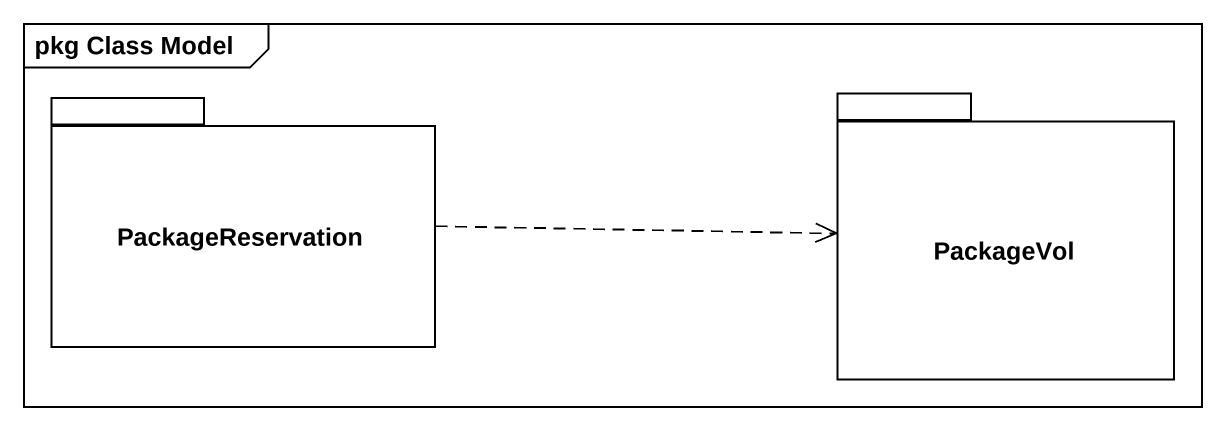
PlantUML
@startuml
mainframe pkg Class Model
package PackageReservation {
}
package PackageVol {
}
PackageReservation .right.> PackageVol
@enduml
